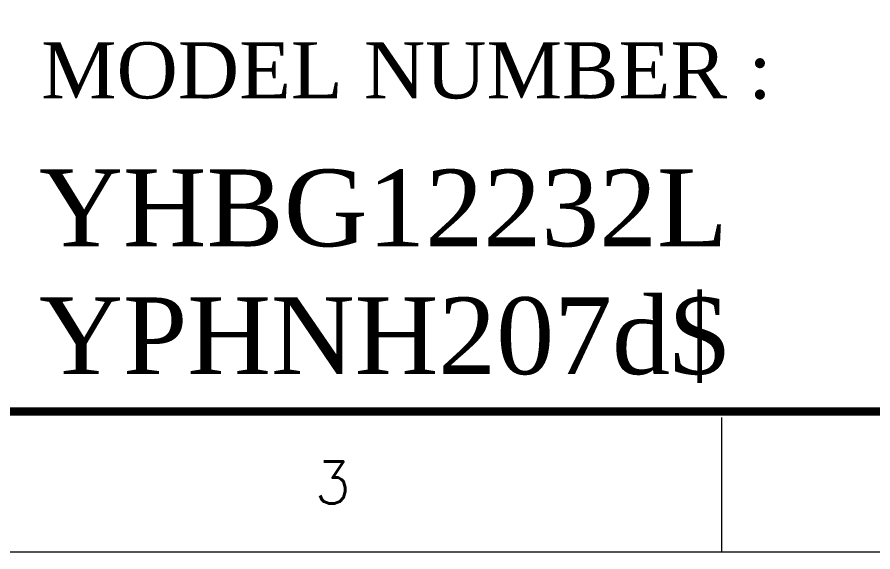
# Model space of a CAD drawing. Header units: millimetres. Extents: x 1251 to 1736, y 491 to 664.
# Drawn here: x 1403.69 to 1437.1, y 490.84 to 511.71 of the extents above; entities that cross this region are included whole.
import ezdxf

# ---------------------------------------------------------------- set-up
doc = ezdxf.new("R2010")
doc.units = ezdxf.units.MM
doc.header["$LTSCALE"] = 3
doc.layers.add('d', color=4, linetype='Continuous')
doc.styles.add('romans', font='romans.shx')
doc.styles.add('样式 3', font='')
doc.styles.get('样式 3').set_extended_font_data('FangSong_GB2312')

msp = doc.modelspace()

# ---------------------------------------------------------------- linework, layer by layer
at = {"layer": 'd', "color": 0, "lineweight": 0}
for p, q in [((1489.234, 496.321), (1365.535, 496.321)), ((1431.205, 490.84), (1431.205, 496.083)), ((1251.382, 490.84), (1496.565, 490.84))]:
    msp.add_line(p, q, dxfattribs=at)
at = {"layer": 'd', "color": 0, "lineweight": 0, "const_width": 0.322}
msp.add_lwpolyline([(1489.234, 658.725), (1257.555, 658.725), (1257.555, 496.321), (1489.234, 496.321), (1489.234, 658.725)], dxfattribs=at)

# ---------------------------------------------------------------- texts
at = {"layer": 'd', "color": 0, "lineweight": 0, "style": 'romans'}
msp.add_text('3', height=1.638, dxfattribs=at).set_placement((1415.306, 492.727))
at = {"layer": 'd', "color": 0, "lineweight": 0, "attachment_point": 1, "style": '样式 3'}
for s, insert, char_height, width in [('{\\fTimes New Roman|b0|i0|c0|p18;MODEL NUMBER :}', (1404.623, 510.735), 2.19368, 30.71895), ('{\\fTimes New Roman|b0|i0|c186|p18;YHBG12232L\\PYPHNH207d$}', (1404.548, 505.766), 2.9952, 49.61435)]:
    msp.add_mtext(s, dxfattribs=dict(at, insert=insert, char_height=char_height, width=width))

doc.saveas('drawing.dxf')
